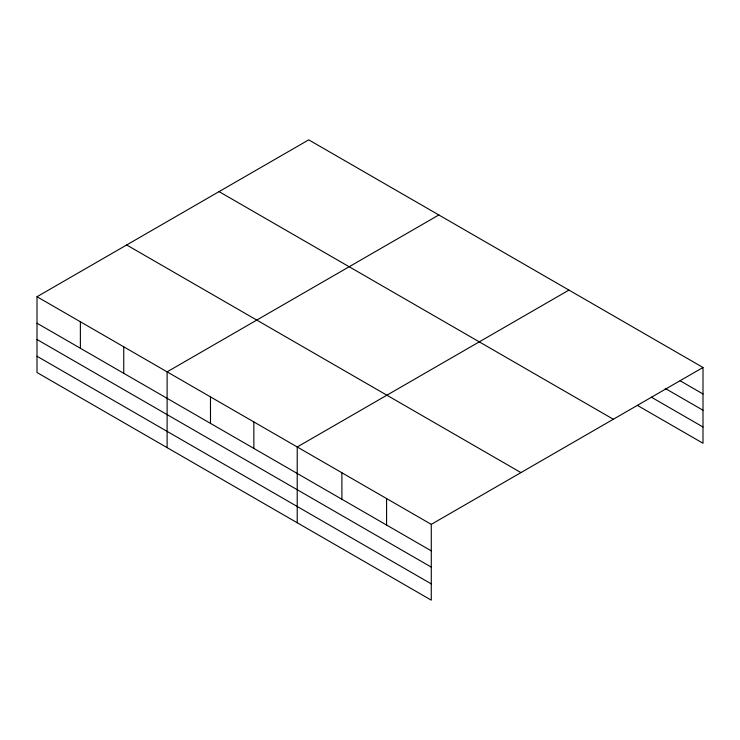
<?xml version="1.0" encoding="UTF-8"?>
<svg xmlns="http://www.w3.org/2000/svg" width="740" height="740" viewBox="0 0 740 740"><rect width="100%" height="100%" fill="white"/><g stroke="black" fill="none" stroke-linecap="round" stroke-linejoin="round"><path stroke-width="1.11" d="M37 296.731L431.272 524.364L431.272 600.149L37 372.516L37 296.731L308.728 139.851L703 367.484L703 443.269L637.464 405.428M438.839 214.97L167.111 371.85L167.111 447.635M568.949 290.089L297.221 446.969L297.221 522.755M431.272 524.364L703 367.484M680.162 380.786L703 393.967M665.269 388.454L703 410.238M651.366 397.186L703 426.999M219.059 191.623L613.331 419.256M126.669 244.968L520.942 472.592M37 323.223L431.272 550.856M37 339.493L431.272 567.118M37 356.255L431.272 583.879M386.585 498.566L386.585 525.058M341.899 472.768L341.899 499.26M253.848 421.93L253.848 448.421M210.475 396.89L210.475 423.382M123.737 346.81L123.737 373.302M80.373 321.771L80.373 348.262"/></g></svg>
